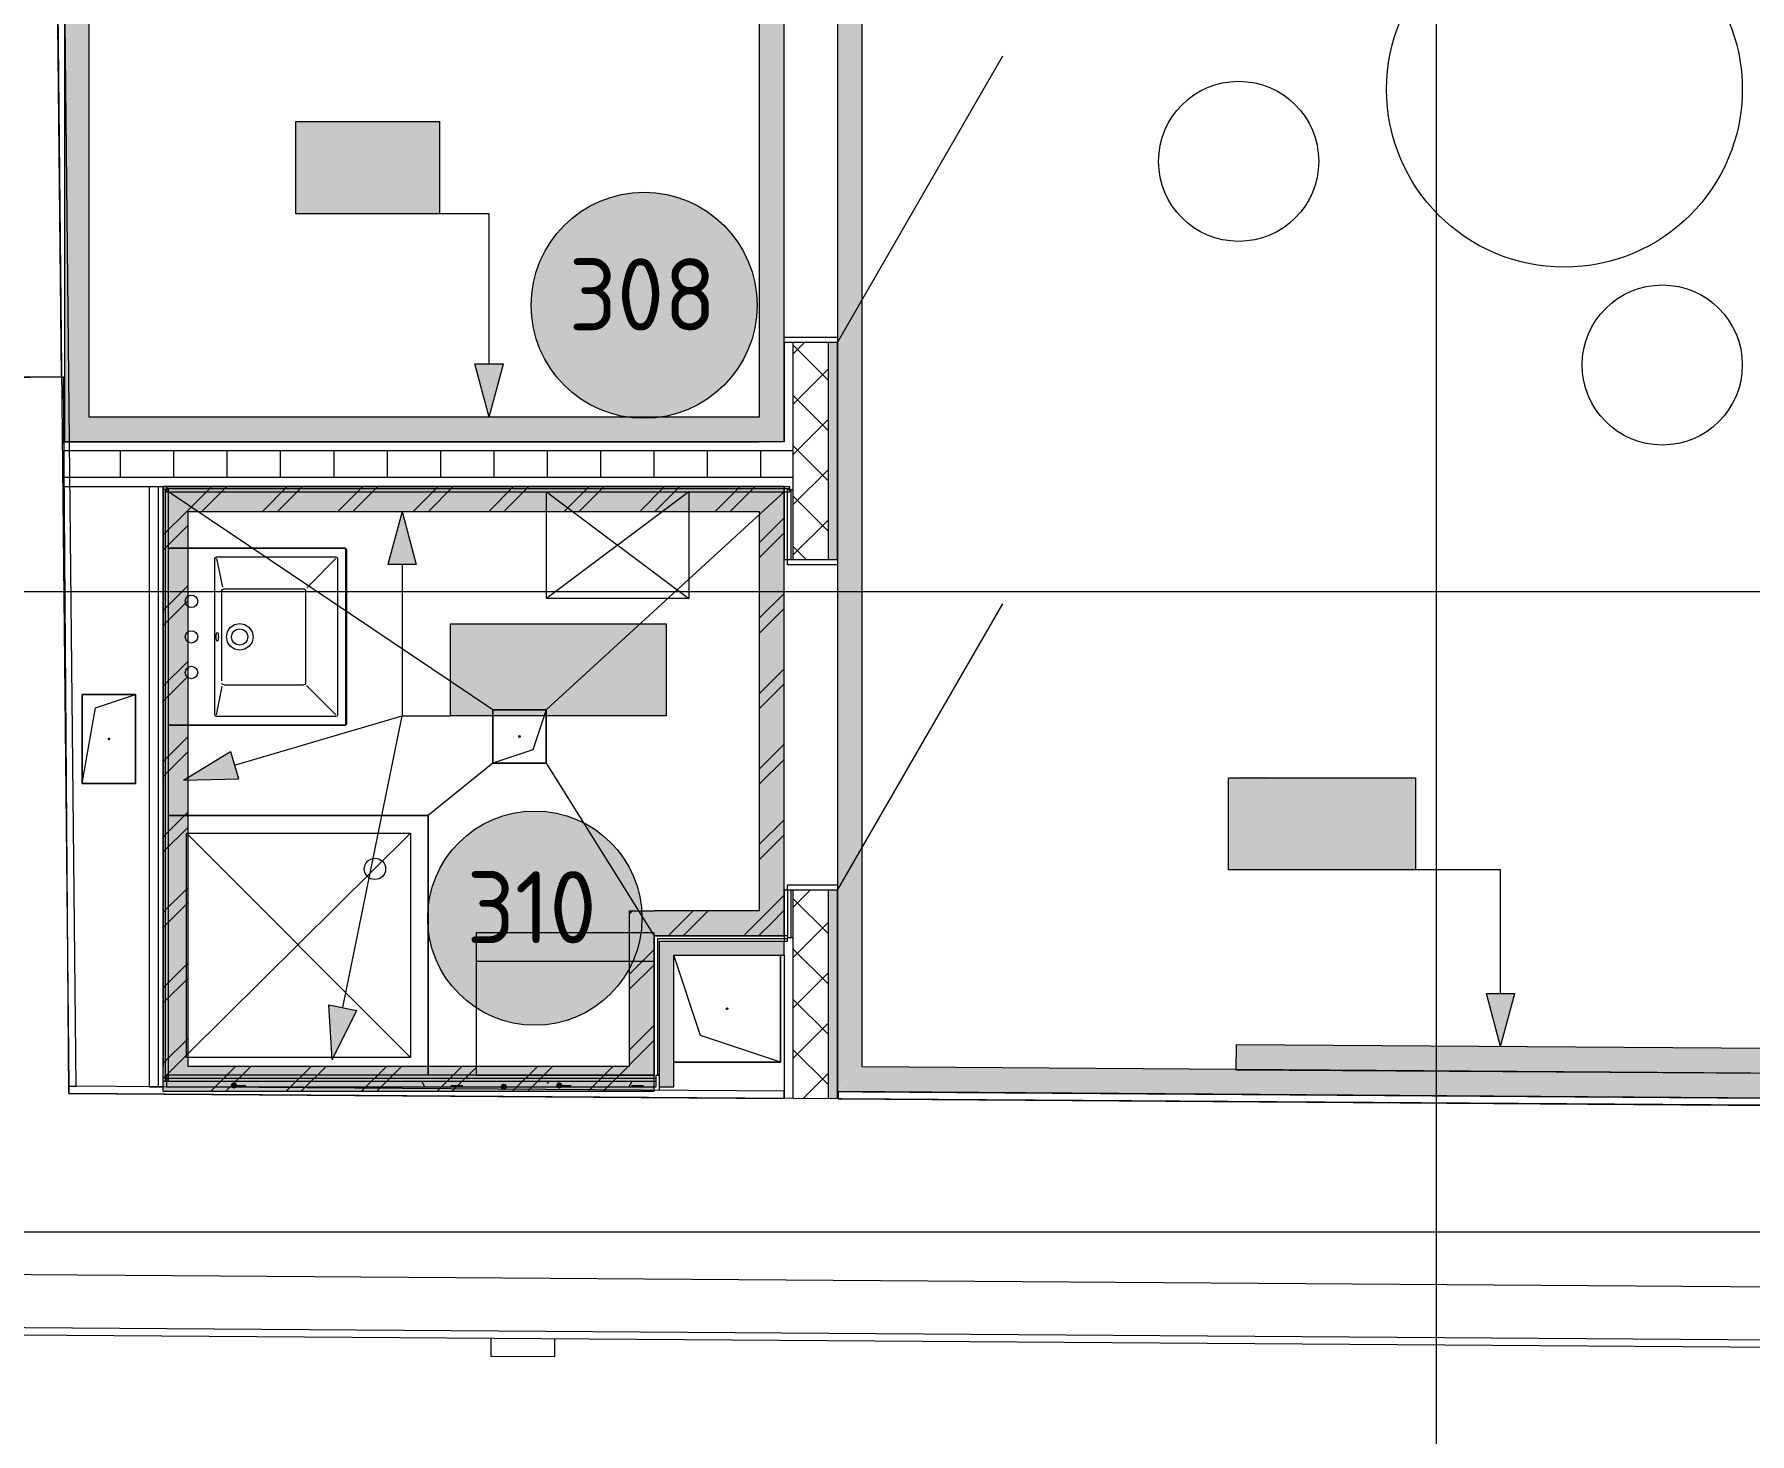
# Model space of a CAD drawing. Header units: millimetres. Extents: x 0 to 1189, y 0 to 841.
# Drawn here: x 722.75 to 770.97, y 282.2 to 321.53 of the extents above; entities that cross this region are included whole.
import ezdxf

# ---------------------------------------------------------------- set-up
doc = ezdxf.new("R2010")
doc.units = ezdxf.units.MM

msp = doc.modelspace()

# ---------------------------------------------------------------- hatches: boundary and pattern name
at = {"true_color": 0x008080}
h = msp.add_hatch(color=136, dxfattribs=at)
h.dxf.hatch_style = 2
h.paths.add_polyline_path([(746.02714, 292.505218), (745.327139, 292.510218), (745.327139, 374.192342), (746.02714, 374.192342)])
at = {"true_color": 0xf1d696}
h = msp.add_hatch(color=41, dxfattribs=at)
h.dxf.hatch_style = 2
h.paths.add_polyline_path([(724.299107, 310.771245), (723.599105, 310.771245), (723.599105, 323.121264), (724.299107, 323.121264)])
h = msp.add_hatch(color=41, dxfattribs=at)
h.dxf.hatch_style = 2
h.paths.add_polyline_path([(743.127135, 323.121264), (743.827136, 323.121264), (743.827136, 310.771245), (743.127135, 310.771245)])
at = {"true_color": 0xffffff}
h = msp.add_hatch(color=7, dxfattribs=at)
h.dxf.hatch_style = 2
h.paths.add_polyline_path([(730.107115, 319.076258), (734.147122, 319.076258), (734.147122, 316.488254), (730.107115, 316.488254)])
at = {"true_color": 0x0077b0}
h = msp.add_hatch(color=144, dxfattribs=at)
h.paths.add_polyline_path([(731.317405, 317.679668), (731.317405, 318.486647), (731.287915, 318.64333), (731.198894, 318.774382), (731.070254, 318.860785), (730.913916, 318.890137), (730.757439, 318.860785), (730.626181, 318.774382), (730.538745, 318.64333), (730.510426, 318.486647), (730.510426, 317.679668), (730.538745, 317.52333), (730.626181, 317.39469), (730.757439, 317.305669), (730.913916, 317.276179), (731.070254, 317.305669), (731.198894, 317.39469), (731.287915, 317.52333)])
h.paths.add_polyline_path([(731.518048, 317.679668), (731.506894, 317.559012), (731.473468, 317.446986), (731.417821, 317.343952), (731.340005, 317.250271), (731.248236, 317.172972), (731.146184, 317.118462), (731.03452, 317.086173), (730.913916, 317.075536), (730.792183, 317.086173), (730.680476, 317.118462), (730.578277, 317.172972), (730.48507, 317.250271), (730.40734, 317.343952), (730.351883, 317.446986), (730.318646, 317.559012), (730.307579, 317.679668), (730.307579, 318.486647), (730.318646, 318.60838), (730.351883, 318.720087), (730.40734, 318.822286), (730.48507, 318.915493), (730.578277, 318.993309), (730.680476, 319.048956), (730.792183, 319.082382), (730.913916, 319.093535), (731.034571, 319.082425), (731.146597, 319.0493), (731.249632, 318.994472), (731.343312, 318.918249), (731.419216, 318.824611), (731.473881, 318.721465), (731.506946, 318.60881), (731.518048, 318.486647)])
h = msp.add_hatch(color=144, dxfattribs=at)
h.dxf.hatch_style = 2
h.paths.add_polyline_path([(733.740525, 318.749026), (733.509015, 318.517515), (733.438459, 318.486647), (733.362322, 318.511934), (733.337035, 318.588071), (733.365147, 318.658626), (733.760369, 319.053848), (733.801159, 319.0832), (733.841949, 319.093535), (733.918085, 319.067973), (733.943372, 318.991561), (733.943372, 317.174204), (733.918085, 317.099445), (733.841949, 317.075536), (733.765812, 317.099445), (733.740525, 317.174204)])
h = msp.add_hatch(color=144, dxfattribs=at)
h.dxf.hatch_style = 2
h.paths.add_polyline_path([(732.830945, 317.577693), (732.023966, 317.577693), (731.94783, 317.603256), (731.922543, 317.679668), (731.94783, 317.755805), (732.023966, 317.781092), (732.830945, 317.781092), (732.907082, 317.755805), (732.932369, 317.679668), (732.907082, 317.603256)])
at = {"true_color": 0xffffff}
h = msp.add_hatch(color=7, dxfattribs=at)
edge = h.paths.add_edge_path()
edge.add_arc((739.89463, 313.91225), 3.176255, 0, 360)
h = msp.add_hatch(color=7)
h.dxf.hatch_style = 2
h.paths.add_polyline_path([(745.077138, 312.871249), (745.327139, 312.871249), (745.327139, 306.771239), (745.077138, 306.771239)])
at = {"true_color": 0x0077b0}
h = msp.add_hatch(color=144, dxfattribs=at)
h.dxf.hatch_style = 2
h.paths.add_polyline_path([(735.537124, 310.771245), (735.137123, 312.264248), (735.937124, 312.264248)])
at = {"true_color": 0xf1d696}
h = msp.add_hatch(color=41, dxfattribs=at)
h.dxf.hatch_style = 2
h.paths.add_polyline_path([(724.299107, 310.771245), (724.299107, 310.071244), (723.599105, 310.071244)])
h = msp.add_hatch(color=41, dxfattribs=at)
h.dxf.hatch_style = 2
h.paths.add_polyline_path([(723.599105, 310.771245), (724.299107, 310.771245), (723.599105, 310.071244)])
h = msp.add_hatch(color=41, dxfattribs=at)
h.dxf.hatch_style = 2
h.paths.add_polyline_path([(743.127135, 310.771245), (743.127135, 310.071244), (724.299107, 310.071244), (724.299107, 310.771245)])
h = msp.add_hatch(color=41, dxfattribs=at)
h.dxf.hatch_style = 2
h.paths.add_polyline_path([(743.127135, 310.071244), (743.127135, 310.771245), (743.827136, 310.071244)])
h = msp.add_hatch(color=41, dxfattribs=at)
h.dxf.hatch_style = 2
h.paths.add_polyline_path([(743.127135, 310.771245), (743.827136, 310.771245), (743.827136, 310.071244)])
at = {"true_color": 0xcccccc}
h = msp.add_hatch(color=254, dxfattribs=at)
h.dxf.hatch_style = 2
h.paths.add_polyline_path([(727.077111, 308.121241), (726.37711, 308.121241), (726.37711, 308.821243)])
h = msp.add_hatch(color=254, dxfattribs=at)
h.dxf.hatch_style = 2
h.paths.add_polyline_path([(727.077111, 308.821243), (727.077111, 308.121241), (726.37711, 308.821243)])
h = msp.add_hatch(color=254, dxfattribs=at)
h.dxf.hatch_style = 2
h.paths.add_polyline_path([(727.077111, 308.121241), (727.077111, 308.821243), (743.129135, 308.821243), (743.129135, 308.121241)])
h = msp.add_hatch(color=254, dxfattribs=at)
h.dxf.hatch_style = 2
h.paths.add_polyline_path([(743.129135, 308.121241), (743.129135, 308.821243), (743.829136, 308.821243)])
h = msp.add_hatch(color=254, dxfattribs=at)
h.dxf.hatch_style = 2
h.paths.add_polyline_path([(743.129135, 308.121241), (743.829136, 308.821243), (743.829136, 308.121241)])
h = msp.add_hatch(color=254, dxfattribs=at)
h.dxf.hatch_style = 2
h.paths.add_polyline_path([(727.077111, 292.520218), (726.37711, 292.520218), (726.37711, 308.121241), (727.077111, 308.121241)])
at = {"true_color": 0x0077b0}
h = msp.add_hatch(color=144, dxfattribs=at)
h.dxf.hatch_style = 2
h.paths.add_polyline_path([(733.08912, 308.121241), (733.489121, 306.628239), (732.689119, 306.628239)])
at = {"true_color": 0xcccccc}
h = msp.add_hatch(color=254, dxfattribs=at)
h.dxf.hatch_style = 2
h.paths.add_polyline_path([(743.129135, 308.121241), (743.829136, 308.121241), (743.829136, 296.892224), (743.129135, 296.892224)])
at = {"true_color": 0xffffff}
h = msp.add_hatch(color=7, dxfattribs=at)
h.dxf.hatch_style = 2
h.paths.add_polyline_path([(734.450122, 304.958237), (740.510131, 304.958237), (740.510131, 302.370233), (734.450122, 302.370233)])
h = msp.add_hatch(color=7, dxfattribs=at)
h.dxf.hatch_style = 2
h.paths.add_polyline_path([(734.450122, 304.958237), (740.510131, 304.958237), (740.510131, 302.370233), (734.450122, 302.370233)])
h = msp.add_hatch(color=7, dxfattribs=at)
h.dxf.hatch_style = 2
h.paths.add_polyline_path([(734.450122, 304.958237), (740.510131, 304.958237), (740.510131, 302.370233), (734.450122, 302.370233)])
at = {"true_color": 0x0077b0}
h = msp.add_hatch(color=144, dxfattribs=at)
h.dxf.hatch_style = 2
h.paths.add_polyline_path([(734.751706, 304.975338), (735.762084, 304.975338), (735.835809, 304.949776), (735.860751, 304.873363), (735.860751, 303.056007), (735.835809, 302.981248), (735.762084, 302.957339), (735.685672, 302.981248), (735.660109, 303.056007), (735.660109, 304.77194), (734.85313, 304.77194), (734.85313, 303.056007), (734.827843, 302.981248), (734.751706, 302.957339), (734.67557, 302.981248), (734.650283, 303.056007), (734.650283, 304.873363), (734.67557, 304.949776)])
h = msp.add_hatch(color=144, dxfattribs=at)
h.dxf.hatch_style = 2
h.paths.add_polyline_path([(734.751706, 304.975338), (735.762084, 304.975338), (735.835809, 304.949776), (735.860751, 304.873363), (735.860751, 303.056007), (735.835809, 302.981248), (735.762084, 302.957339), (735.685672, 302.981248), (735.660109, 303.056007), (735.660109, 304.77194), (734.85313, 304.77194), (734.85313, 303.056007), (734.827843, 302.981248), (734.751706, 302.957339), (734.67557, 302.981248), (734.650283, 303.056007), (734.650283, 304.873363), (734.67557, 304.949776)])
h = msp.add_hatch(color=144, dxfattribs=at)
h.dxf.hatch_style = 2
h.paths.add_polyline_path([(734.751706, 304.975338), (735.762084, 304.975338), (735.835809, 304.949776), (735.860751, 304.873363), (735.860751, 303.056007), (735.835809, 302.981248), (735.762084, 302.957339), (735.685672, 302.981248), (735.660109, 303.056007), (735.660109, 304.77194), (734.85313, 304.77194), (734.85313, 303.056007), (734.827843, 302.981248), (734.751706, 302.957339), (734.67557, 302.981248), (734.650283, 303.056007), (734.650283, 304.873363), (734.67557, 304.949776)])
h = msp.add_hatch(color=144, dxfattribs=at)
h.dxf.hatch_style = 2
h.paths.add_polyline_path([(736.265587, 303.056007), (736.265587, 304.873363), (736.290874, 304.949776), (736.367011, 304.975338), (736.443147, 304.949776), (736.468434, 304.873363), (736.468434, 304.167808), (737.275413, 304.167808), (737.275413, 304.873363), (737.300976, 304.949776), (737.377388, 304.975338), (737.451113, 304.949776), (737.476056, 304.873363), (737.476056, 303.056007), (737.451113, 302.981248), (737.377388, 302.957339), (737.300976, 302.981248), (737.275413, 303.056007), (737.275413, 303.964961), (736.468434, 303.964961), (736.468434, 303.056007), (736.443147, 302.981248), (736.367011, 302.957339), (736.290874, 302.981248)])
h = msp.add_hatch(color=144, dxfattribs=at)
h.dxf.hatch_style = 2
h.paths.add_polyline_path([(736.265587, 303.056007), (736.265587, 304.873363), (736.290874, 304.949776), (736.367011, 304.975338), (736.443147, 304.949776), (736.468434, 304.873363), (736.468434, 304.167808), (737.275413, 304.167808), (737.275413, 304.873363), (737.300976, 304.949776), (737.377388, 304.975338), (737.451113, 304.949776), (737.476056, 304.873363), (737.476056, 303.056007), (737.451113, 302.981248), (737.377388, 302.957339), (737.300976, 302.981248), (737.275413, 303.056007), (737.275413, 303.964961), (736.468434, 303.964961), (736.468434, 303.056007), (736.443147, 302.981248), (736.367011, 302.957339), (736.290874, 302.981248)])
h = msp.add_hatch(color=144, dxfattribs=at)
h.dxf.hatch_style = 2
h.paths.add_polyline_path([(736.265587, 303.056007), (736.265587, 304.873363), (736.290874, 304.949776), (736.367011, 304.975338), (736.443147, 304.949776), (736.468434, 304.873363), (736.468434, 304.167808), (737.275413, 304.167808), (737.275413, 304.873363), (737.300976, 304.949776), (737.377388, 304.975338), (737.451113, 304.949776), (737.476056, 304.873363), (737.476056, 303.056007), (737.451113, 302.981248), (737.377388, 302.957339), (737.300976, 302.981248), (737.275413, 303.056007), (737.275413, 303.964961), (736.468434, 303.964961), (736.468434, 303.056007), (736.443147, 302.981248), (736.367011, 302.957339), (736.290874, 302.981248)])
h = msp.add_hatch(color=144, dxfattribs=at)
h.dxf.hatch_style = 2
h.paths.add_polyline_path([(739.800638, 304.975338), (739.901071, 304.966303), (739.994321, 304.939027), (740.079613, 304.89325), (740.156172, 304.828715), (740.221138, 304.750632), (740.267862, 304.665004), (740.296086, 304.571521), (740.305551, 304.469874), (740.2824, 304.325662), (740.212947, 304.179383), (739.577947, 303.157981), (740.204127, 303.157981), (740.280264, 303.132419), (740.305551, 303.056007), (740.280264, 302.981248), (740.204127, 302.957339), (739.397148, 302.957339), (739.321012, 302.981248), (739.295725, 303.056007), (739.312261, 303.115538), (740.051992, 304.303407), (740.089957, 304.385813), (740.102704, 304.469874), (740.081206, 304.5868), (740.015061, 304.684297), (739.917564, 304.750442), (739.800638, 304.77194), (739.71594, 304.75611), (739.635273, 304.70855), (739.558327, 304.629158), (739.484791, 304.51783), (739.448411, 304.482276), (739.397148, 304.469874), (739.321012, 304.495436), (739.295725, 304.571849), (739.303993, 304.610985), (739.406088, 304.770467), (739.52255, 304.884319), (739.653894, 304.952592)])
h = msp.add_hatch(color=144, dxfattribs=at)
h.dxf.hatch_style = 2
h.paths.add_polyline_path([(739.800638, 304.975338), (739.901071, 304.966303), (739.994321, 304.939027), (740.079613, 304.89325), (740.156172, 304.828715), (740.221138, 304.750632), (740.267862, 304.665004), (740.296086, 304.571521), (740.305551, 304.469874), (740.2824, 304.325662), (740.212947, 304.179383), (739.577947, 303.157981), (740.204127, 303.157981), (740.280264, 303.132419), (740.305551, 303.056007), (740.280264, 302.981248), (740.204127, 302.957339), (739.397148, 302.957339), (739.321012, 302.981248), (739.295725, 303.056007), (739.312261, 303.115538), (740.051992, 304.303407), (740.089957, 304.385813), (740.102704, 304.469874), (740.081206, 304.5868), (740.015061, 304.684297), (739.917564, 304.750442), (739.800638, 304.77194), (739.71594, 304.75611), (739.635273, 304.70855), (739.558327, 304.629158), (739.484791, 304.51783), (739.448411, 304.482276), (739.397148, 304.469874), (739.321012, 304.495436), (739.295725, 304.571849), (739.303993, 304.610985), (739.406088, 304.770467), (739.52255, 304.884319), (739.653894, 304.952592)])
h = msp.add_hatch(color=144, dxfattribs=at)
h.dxf.hatch_style = 2
h.paths.add_polyline_path([(739.800638, 304.975338), (739.901071, 304.966303), (739.994321, 304.939027), (740.079613, 304.89325), (740.156172, 304.828715), (740.221138, 304.750632), (740.267862, 304.665004), (740.296086, 304.571521), (740.305551, 304.469874), (740.2824, 304.325662), (740.212947, 304.179383), (739.577947, 303.157981), (740.204127, 303.157981), (740.280264, 303.132419), (740.305551, 303.056007), (740.280264, 302.981248), (740.204127, 302.957339), (739.397148, 302.957339), (739.321012, 302.981248), (739.295725, 303.056007), (739.312261, 303.115538), (740.051992, 304.303407), (740.089957, 304.385813), (740.102704, 304.469874), (740.081206, 304.5868), (740.015061, 304.684297), (739.917564, 304.750442), (739.800638, 304.77194), (739.71594, 304.75611), (739.635273, 304.70855), (739.558327, 304.629158), (739.484791, 304.51783), (739.448411, 304.482276), (739.397148, 304.469874), (739.321012, 304.495436), (739.295725, 304.571849), (739.303993, 304.610985), (739.406088, 304.770467), (739.52255, 304.884319), (739.653894, 304.952592)])
h = msp.add_hatch(color=144, dxfattribs=at)
h.dxf.hatch_style = 2
h.paths.add_polyline_path([(738.789294, 303.459496), (737.982315, 303.459496), (737.906178, 303.485059), (737.880891, 303.561471), (737.906178, 303.637608), (737.982315, 303.662895), (738.789294, 303.662895), (738.865431, 303.637608), (738.890718, 303.561471), (738.865431, 303.485059)])
h = msp.add_hatch(color=144, dxfattribs=at)
h.dxf.hatch_style = 2
h.paths.add_polyline_path([(738.789294, 303.459496), (737.982315, 303.459496), (737.906178, 303.485059), (737.880891, 303.561471), (737.906178, 303.637608), (737.982315, 303.662895), (738.789294, 303.662895), (738.865431, 303.637608), (738.890718, 303.561471), (738.865431, 303.485059)])
h = msp.add_hatch(color=144, dxfattribs=at)
h.dxf.hatch_style = 2
h.paths.add_polyline_path([(738.789294, 303.459496), (737.982315, 303.459496), (737.906178, 303.485059), (737.880891, 303.561471), (737.906178, 303.637608), (737.982315, 303.662895), (738.789294, 303.662895), (738.865431, 303.637608), (738.890718, 303.561471), (738.865431, 303.485059)])
h = msp.add_hatch(color=144, dxfattribs=at)
h.dxf.hatch_style = 2
h.paths.add_polyline_path([(726.947111, 300.56123), (728.266113, 301.367231), (728.492113, 300.59923)])
at = {"true_color": 0xffffff}
h = msp.add_hatch(color=7, dxfattribs=at)
h.dxf.hatch_style = 2
h.paths.add_polyline_path([(756.326155, 300.63123), (761.578164, 300.63123), (761.578164, 298.043226), (756.326155, 298.043226)])
at = {"true_color": 0x0077b0}
h = msp.add_hatch(color=144, dxfattribs=at)
h.dxf.hatch_style = 2
h.paths.add_polyline_path([(756.728927, 300.446875), (756.728927, 298.730942), (756.70364, 298.656183), (756.627503, 298.632274), (756.551367, 298.656183), (756.52608, 298.730942), (756.52608, 300.548298), (756.551367, 300.624711), (756.627503, 300.650273), (757.434483, 300.650273), (757.510619, 300.624711), (757.535906, 300.548298), (757.510619, 300.472369), (757.434483, 300.446875)])
h = msp.add_hatch(color=144, dxfattribs=at)
h.dxf.hatch_style = 2
h.paths.add_polyline_path([(761.171573, 300.305764), (760.940062, 300.074253), (760.869507, 300.043385), (760.79337, 300.068672), (760.768083, 300.144809), (760.796195, 300.215364), (761.191416, 300.610586), (761.232206, 300.639938), (761.272996, 300.650273), (761.349133, 300.624711), (761.37442, 300.548298), (761.37442, 298.730942), (761.349133, 298.656183), (761.272996, 298.632274), (761.19686, 298.656183), (761.171573, 298.730942)])
h = msp.add_hatch(color=144, dxfattribs=at)
h.paths.add_polyline_path([(757.940081, 299.944718), (757.965368, 300.018443), (758.041505, 300.043385), (758.546418, 300.043385), (758.702756, 300.014033), (758.831396, 299.92763), (758.920417, 299.796579), (758.949907, 299.639896), (758.949907, 299.035764), (758.920417, 298.879081), (758.831396, 298.748029), (758.702756, 298.660593), (758.546418, 298.632274), (758.142928, 298.632274), (758.142928, 298.124054), (758.117641, 298.050535), (758.041505, 298.025386), (757.965368, 298.050535), (757.940081, 298.124054)])
h.paths.add_polyline_path([(758.142928, 299.839987), (758.142928, 298.832917), (758.546418, 298.832917), (758.623588, 298.847524), (758.687529, 298.891897), (758.732177, 298.957629), (758.74706, 299.035764), (758.74706, 299.639896), (758.732522, 299.71803), (758.690285, 299.783763), (758.624966, 299.826758), (758.546418, 299.839987)])
at = {"true_color": 0xffffff}
h = msp.add_hatch(color=7, dxfattribs=at)
edge = h.paths.add_edge_path()
edge.add_arc((736.822126, 296.686724), 3.011755, 0, 360)
at = {"true_color": 0x0077b0}
h = msp.add_hatch(color=144, dxfattribs=at)
h.dxf.hatch_style = 2
h.paths.add_polyline_path([(760.262485, 299.134431), (759.455506, 299.134431), (759.379369, 299.159994), (759.354082, 299.236406), (759.379369, 299.312543), (759.455506, 299.33783), (760.262485, 299.33783), (760.338621, 299.312543), (760.363908, 299.236406), (760.338621, 299.159994)])
h = msp.add_hatch(color=7)
h.dxf.hatch_style = 2
h.paths.add_polyline_path([(745.327139, 291.610216), (745.077138, 291.612216), (745.077138, 297.471225), (745.327139, 297.471225)])
at = {"true_color": 0xcccccc}
h = msp.add_hatch(color=254, dxfattribs=at)
h.dxf.hatch_style = 2
h.paths.add_polyline_path([(739.47713, 296.892224), (740.177131, 296.892224), (740.177131, 296.192223)])
h = msp.add_hatch(color=254, dxfattribs=at)
h.dxf.hatch_style = 2
h.paths.add_polyline_path([(739.47713, 296.192223), (739.47713, 296.892224), (740.177131, 296.192223)])
h = msp.add_hatch(color=254, dxfattribs=at)
h.dxf.hatch_style = 2
h.paths.add_polyline_path([(743.129135, 296.892224), (743.129135, 296.192223), (740.177131, 296.192223), (740.177131, 296.892224)])
h = msp.add_hatch(color=254, dxfattribs=at)
h.dxf.hatch_style = 2
h.paths.add_polyline_path([(743.129135, 296.892224), (743.829136, 296.892224), (743.829136, 296.192223)])
h = msp.add_hatch(color=254, dxfattribs=at)
h.dxf.hatch_style = 2
h.paths.add_polyline_path([(743.129135, 296.192223), (743.129135, 296.892224), (743.829136, 296.192223)])
h = msp.add_hatch(color=254, dxfattribs=at)
h.dxf.hatch_style = 2
h.paths.add_polyline_path([(739.47713, 296.192223), (740.177131, 296.192223), (740.177131, 292.520218), (739.47713, 292.520218)])
h = msp.add_hatch(color=7)
h.dxf.hatch_style = 2
h.paths.add_polyline_path([(743.827136, 296.042223), (743.827136, 295.642222), (740.327131, 295.642222), (740.327131, 296.042223)])
h = msp.add_hatch(color=7)
h.dxf.hatch_style = 2
h.paths.add_polyline_path([(740.727132, 291.942217), (740.327131, 291.942217), (740.327131, 295.642222), (740.727132, 295.642222)])
at = {"true_color": 0x0077b0}
h = msp.add_hatch(color=144, dxfattribs=at)
h.dxf.hatch_style = 2
h.paths.add_polyline_path([(731.127117, 292.711218), (731.032117, 294.25322), (731.816118, 294.09422)])
h = msp.add_hatch(color=144, dxfattribs=at)
h.dxf.hatch_style = 2
h.paths.add_polyline_path([(763.971167, 293.076218), (763.571167, 294.569221), (764.371168, 294.569221)])
at = {"true_color": 0x6a6a6a}
h = msp.add_hatch(color=251, dxfattribs=at)
h.dxf.hatch_style = 2
h.paths.add_polyline_path([(756.531156, 292.426217), (756.535156, 293.126219), (771.535179, 293.025218), (771.531179, 292.325217)])
at = {"true_color": 0xcccccc}
h = msp.add_hatch(color=254, dxfattribs=at)
h.dxf.hatch_style = 2
h.paths.add_polyline_path([(726.37711, 292.520218), (727.077111, 292.520218), (726.37711, 291.820217)])
h = msp.add_hatch(color=254, dxfattribs=at)
h.dxf.hatch_style = 2
h.paths.add_polyline_path([(727.077111, 292.520218), (727.077111, 291.820217), (726.37711, 291.820217)])
h = msp.add_hatch(color=254, dxfattribs=at)
h.dxf.hatch_style = 2
h.paths.add_polyline_path([(739.47713, 292.520218), (739.47713, 291.820217), (727.077111, 291.820217), (727.077111, 292.520218)])
h = msp.add_hatch(color=254, dxfattribs=at)
h.dxf.hatch_style = 2
h.paths.add_polyline_path([(739.47713, 292.520218), (740.177131, 292.520218), (740.177131, 291.820217)])
h = msp.add_hatch(color=254, dxfattribs=at)
h.dxf.hatch_style = 2
h.paths.add_polyline_path([(739.47713, 291.820217), (739.47713, 292.520218), (740.177131, 291.820217)])
at = {"true_color": 0x008080}
h = msp.add_hatch(color=136, dxfattribs=at)
h.dxf.hatch_style = 2
h.paths.add_polyline_path([(745.327139, 291.815217), (745.327139, 292.510218), (746.02714, 292.505218)])
h = msp.add_hatch(color=136, dxfattribs=at)
h.dxf.hatch_style = 2
h.paths.add_polyline_path([(746.02714, 292.505218), (746.02714, 291.805217), (745.327139, 291.810217)])
at = {"true_color": 0xf1d696}
h = msp.add_hatch(color=41, dxfattribs=at)
h.dxf.hatch_style = 2
h.paths.add_polyline_path([(790.717208, 292.189217), (790.722208, 291.489216), (746.02714, 291.805217), (746.02714, 292.505218)])
h = msp.add_hatch(color=7)
h.dxf.hatch_style = 2
h.paths.add_polyline_path([(728.365113, 292.075217), (728.30155, 292.048779), (728.275113, 291.985217), (728.30155, 291.921654), (728.365113, 291.895217), (728.428675, 291.921654), (728.455113, 291.985217), (728.428675, 292.048779)])
h = msp.add_hatch(color=7)
h.dxf.hatch_style = 2
h.paths.add_polyline_path([(736.025009, 291.898294), (736.03827, 291.965846), (736.000047, 292.023101), (735.932495, 292.036362), (735.87524, 291.99814), (735.857979, 291.924588), (735.896201, 291.867332), (735.963753, 291.854071)])
h = msp.add_hatch(color=7)
h.dxf.hatch_style = 2
h.paths.add_polyline_path([(737.509127, 292.075217), (737.445564, 292.048779), (737.419127, 291.985217), (737.445564, 291.921654), (737.509127, 291.895217), (737.572689, 291.921654), (737.599127, 291.985217), (737.572689, 292.048779)])

# ---------------------------------------------------------------- linework, layer by layer
at = {"color": 7, "lineweight": 0}
for points in [[(762.173164, 251.095154), (762.173164, 714.821863)], [(722.859104, 376.279346), (723.727106, 291.961217)], [(723.927106, 291.963217), (723.059105, 376.281346)], [(723.519105, 311.903247), (722.848104, 376.079345)], [(745.327139, 374.192342), (745.327139, 291.810217)], [(746.02714, 292.505218), (746.02714, 374.192342)], [(743.827136, 310.071244), (743.827136, 323.821265)], [(723.599105, 323.121264), (723.599105, 310.071244)], [(724.299107, 310.771245), (724.299107, 323.121264)], [(743.127135, 323.121264), (743.127135, 310.771245)], [(745.327139, 312.871249), (749.977146, 320.925261)], [(736.718126, 313.91225), (736.734524, 314.236969), (736.782653, 314.55231), (736.860917, 314.856676), (736.96772, 315.148471), (737.101464, 315.426098), (737.260552, 315.68796), (737.443389, 315.932461), (737.648377, 316.158004), (737.87392, 316.362992), (738.118421, 316.545829), (738.380283, 316.704917), (738.65791, 316.838661), (738.949705, 316.945463), (739.254071, 317.023728), (739.569412, 317.071857), (739.89413, 317.088255), (740.219025, 317.071857), (740.53452, 317.023728), (740.83902, 316.945463), (741.130929, 316.838661), (741.408653, 316.704917), (741.670596, 316.545829), (741.915163, 316.362992), (742.140759, 316.158004), (742.345788, 315.932461), (742.528656, 315.68796), (742.687767, 315.426098), (742.821525, 315.148471), (742.928337, 314.856676), (743.006606, 314.55231), (743.054737, 314.236969), (743.071135, 313.91225)], [(743.071135, 313.91225), (743.054737, 313.587532), (743.006606, 313.272191), (742.928337, 312.967825), (742.821525, 312.67603), (742.687767, 312.398403), (742.528656, 312.136541), (742.345788, 311.89204), (742.140759, 311.666497), (741.915163, 311.461509), (741.670596, 311.278672), (741.408653, 311.119583), (741.130929, 310.98584), (740.83902, 310.879037), (740.53452, 310.800773), (740.219025, 310.752643), (739.89413, 310.736245), (739.569412, 310.752643), (739.254071, 310.800773), (738.949705, 310.879037), (738.65791, 310.98584), (738.380283, 311.119583), (738.118421, 311.278672), (737.87392, 311.461509), (737.648377, 311.666497), (737.443389, 311.89204), (737.260552, 312.136541), (737.101464, 312.398403), (736.96772, 312.67603), (736.860917, 312.967825), (736.782653, 313.272191), (736.734524, 313.587532), (736.718126, 313.91225)], [(743.827136, 312.871249), (743.827136, 313.021249)], [(743.827136, 313.021249), (745.327139, 313.021249)], [(743.827136, 312.871249), (743.827136, 310.071244)], [(745.327139, 312.871249), (743.827136, 312.871249)], [(744.077137, 312.871249), (744.077137, 306.771239)], [(745.077138, 306.771239), (745.077138, 312.871249)], [(745.327139, 306.771239), (745.327139, 312.871249)], [(723.517105, 312.354248), (723.517105, 312.058247)], [(712.042088, 311.904247), (723.573105, 311.904247)], [(719.119099, 311.857247), (723.519105, 311.903247)], [(723.726106, 291.761216), (723.573105, 311.904247)], [(743.127135, 310.771245), (724.299107, 310.771245)], [(743.827136, 310.071244), (723.587105, 310.071244)], [(723.587105, 310.071244), (723.587105, 308.821243)], [(723.599105, 310.071244), (724.299107, 310.071244)], [(724.299107, 310.071244), (743.127135, 310.071244)], [(743.827136, 310.071244), (743.127135, 310.071244)], [(744.077137, 309.821244), (723.587105, 309.821244)], [(725.177108, 309.071243), (725.177108, 309.816244)], [(726.67711, 309.071243), (726.67711, 309.816244)], [(728.177112, 309.071243), (728.177112, 309.817244)], [(729.677115, 309.071243), (729.677115, 309.817244)], [(731.177117, 309.071243), (731.177117, 309.818244)], [(732.677119, 309.071243), (732.677119, 309.818244)], [(734.177122, 309.071243), (734.177122, 309.818244)], [(735.677124, 309.071243), (735.677124, 309.819244)], [(737.177126, 309.071243), (737.177126, 309.819244)], [(738.677129, 309.071243), (738.677129, 309.820244)], [(740.177131, 309.071243), (740.177131, 309.820244)], [(741.677133, 309.071243), (741.677133, 309.821244)], [(743.177135, 309.071243), (743.177135, 309.821244)], [(744.077137, 309.071243), (723.587105, 309.071243)], [(723.587105, 308.821243), (743.987137, 308.821243)], [(725.977109, 308.821243), (725.977109, 291.945217)], [(726.24711, 291.945217), (726.24711, 308.821243)], [(726.37711, 291.945217), (726.37711, 308.821243)], [(726.37711, 308.821243), (726.37711, 308.121241)], [(743.129135, 308.821243), (726.37711, 308.821243)], [(726.52711, 308.731242), (726.37711, 308.731242)], [(726.43711, 292.107217), (726.43711, 308.731242)], [(726.46711, 308.821243), (726.46711, 308.671242)], [(726.46711, 308.761242), (743.987137, 308.761242)], [(726.46711, 308.671242), (743.987137, 308.671242)], [(726.52711, 292.107217), (726.52711, 308.731242)], [(735.645124, 302.543233), (726.52711, 308.671242)], [(727.077111, 308.157241), (727.742112, 308.821243)], [(727.466111, 308.121241), (728.166112, 308.821243)], [(729.163114, 308.121241), (729.863115, 308.821243)], [(729.587115, 308.121241), (730.287116, 308.821243)], [(731.285117, 308.121241), (731.985118, 308.821243)], [(731.709118, 308.121241), (732.409119, 308.821243)], [(733.40612, 308.121241), (734.106122, 308.821243)], [(733.830121, 308.121241), (734.530122, 308.821243)], [(735.527124, 308.121241), (736.227125, 308.821243)], [(735.951124, 308.121241), (736.651125, 308.821243)], [(737.145126, 302.543233), (743.827136, 308.671242)], [(737.649127, 308.121241), (738.349128, 308.821243)], [(738.073128, 308.121241), (738.773129, 308.821243)], [(739.77013, 308.121241), (740.470131, 308.821243)], [(740.194131, 308.121241), (740.894132, 308.821243)], [(741.891133, 308.121241), (742.591135, 308.821243)], [(742.315134, 308.121241), (743.015135, 308.821243)], [(743.829136, 308.821243), (743.129135, 308.821243)], [(743.827136, 308.821243), (743.827136, 306.771239)], [(743.829136, 296.892224), (743.829136, 308.821243)], [(743.927137, 306.771239), (743.927137, 308.731242)], [(743.927137, 308.731242), (744.077137, 308.731242)], [(743.987137, 308.671242), (743.987137, 308.821243)], [(744.017137, 308.731242), (744.017137, 306.771239)], [(727.042111, 308.121241), (727.060111, 308.139241)], [(727.060111, 308.139241), (727.077111, 308.157241)], [(726.37711, 307.45724), (727.042111, 308.121241)], [(726.37711, 308.121241), (726.37711, 292.520218)], [(726.37711, 307.03224), (727.077111, 307.732241)], [(727.077111, 308.121241), (743.129135, 308.121241)], [(727.077111, 292.520218), (727.077111, 308.121241)], [(743.129135, 308.121241), (743.129135, 296.892224)], [(743.129135, 307.23724), (743.829136, 307.937241)], [(743.129135, 306.813239), (743.829136, 307.513241)], [(726.52711, 307.04224), (726.541985, 307.07774), (726.57711, 307.09224)], [(731.477118, 307.07224), (726.52711, 307.07224)], [(726.57711, 307.09224), (731.477118, 307.09224)], [(727.827112, 306.792239), (727.841987, 306.827739), (727.877112, 306.842239)], [(727.827112, 302.402233), (727.827112, 306.792239)], [(727.877112, 306.842239), (731.227117, 306.842239)], [(727.877112, 306.792239), (728.038112, 305.992238)], [(731.227117, 306.792239), (730.409116, 305.973238)], [(731.227117, 306.842239), (731.262617, 306.827739), (731.277117, 306.792239)], [(731.277117, 306.792239), (731.277117, 302.402233)], [(731.477118, 307.09224), (731.512618, 307.07774), (731.527118, 307.04224)], [(731.477118, 307.07224), (731.498493, 307.063615), (731.507118, 307.04224)], [(731.507118, 302.152232), (731.507118, 307.04224)], [(731.527118, 307.04224), (731.527118, 302.152232)], [(743.827136, 306.771239), (745.327139, 306.771239)], [(743.927137, 306.621239), (743.927137, 306.771239)], [(745.327139, 306.621239), (743.927137, 306.621239)], [(198.085303, 305.871238), (810.158238, 305.871238)], [(726.37711, 305.335237), (727.077111, 306.035238)], [(727.171111, 305.417237), (727.102845, 305.43094), (727.047236, 305.468362), (727.009814, 305.523972), (726.996111, 305.592238), (727.009814, 305.660503), (727.047236, 305.716113), (727.102845, 305.753535), (727.171111, 305.767238)], [(727.171111, 305.767238), (727.238955, 305.753535), (727.294611, 305.716113), (727.332267, 305.660503), (727.346111, 305.592238), (727.332267, 305.523972), (727.294611, 305.468362), (727.238955, 305.43094), (727.171111, 305.417237)], [(728.028112, 305.892238), (728.042612, 305.927738), (728.078112, 305.942238)], [(728.028112, 305.857238), (728.028112, 305.892238)], [(728.028112, 303.356234), (728.028112, 305.857238)], [(728.078112, 305.942238), (730.327116, 305.942238)], [(730.327116, 305.942238), (730.362616, 305.927738), (730.377116, 305.892238)], [(730.377116, 305.892238), (730.377116, 303.292234)], [(743.129135, 305.116237), (743.829136, 305.816238)], [(726.37711, 304.911237), (727.077111, 305.611238)], [(743.129135, 304.692236), (743.829136, 305.392237)], [(745.327139, 297.471225), (749.977146, 305.525237)], [(727.171111, 304.417236), (727.102845, 304.430939), (727.047236, 304.468361), (727.009814, 304.52397), (726.996111, 304.592236), (727.009814, 304.660502), (727.047236, 304.716111), (727.102845, 304.753533), (727.171111, 304.767236)], [(727.171111, 304.767236), (727.238955, 304.753533), (727.294611, 304.716111), (727.332267, 304.660502), (727.346111, 304.592236), (727.332267, 304.52397), (727.294611, 304.468361), (727.238955, 304.430939), (727.171111, 304.417236)], [(728.527113, 304.217235), (728.381191, 304.24672), (728.261988, 304.327111), (728.181597, 304.446314), (728.152112, 304.592236), (728.181597, 304.738158), (728.261988, 304.857361), (728.381191, 304.937752), (728.527113, 304.967237)], [(728.527113, 304.362236), (728.437597, 304.380314), (728.364488, 304.429611), (728.315191, 304.50272), (728.297113, 304.592236), (728.315191, 304.681752), (728.364488, 304.754861), (728.437597, 304.804158), (728.527113, 304.822236)], [(728.527113, 304.967237), (728.673035, 304.937752), (728.792238, 304.857361), (728.872629, 304.738158), (728.902114, 304.592236), (728.872629, 304.446314), (728.792238, 304.327111), (728.673035, 304.24672), (728.527113, 304.217235)], [(728.527113, 304.822236), (728.616629, 304.804158), (728.689738, 304.754861), (728.739035, 304.681752), (728.757113, 304.592236), (728.739035, 304.50272), (728.689738, 304.429611), (728.616629, 304.380314), (728.527113, 304.362236)], [(727.89608, 304.470259), (727.884065, 304.480087), (727.874205, 304.506884), (727.867533, 304.546619), (727.86508, 304.595259), (727.867533, 304.6439), (727.874205, 304.683635), (727.884065, 304.710432), (727.89608, 304.72026)], [(727.89608, 304.72026), (727.908096, 304.710432), (727.917955, 304.683635), (727.924627, 304.6439), (727.92708, 304.595259), (727.924627, 304.546619), (727.917955, 304.506884), (727.908096, 304.480087), (727.89608, 304.470259)], [(726.37711, 303.214234), (727.077111, 303.914235)], [(726.37711, 302.790233), (727.077111, 303.490234)], [(727.171111, 303.417234), (727.102845, 303.430937), (727.047236, 303.468359), (727.009814, 303.523969), (726.996111, 303.592235), (727.009814, 303.6605), (727.047236, 303.71611), (727.102845, 303.753532), (727.171111, 303.767235)], [(727.171111, 303.767235), (727.238955, 303.753532), (727.294611, 303.71611), (727.332267, 303.6605), (727.346111, 303.592235), (727.332267, 303.523969), (727.294611, 303.468359), (727.238955, 303.430937), (727.171111, 303.417234)], [(743.129135, 302.995234), (743.829136, 303.695235)], [(724.094106, 300.47023), (724.094106, 302.970234)], [(724.094106, 302.970234), (725.594109, 302.970234)], [(725.594109, 302.970234), (724.094106, 302.970234)], [(724.094106, 302.970234), (724.094106, 300.47023)], [(724.469107, 302.595233), (725.594109, 302.970234)], [(725.594109, 302.970234), (725.594109, 300.47023)], [(725.594109, 300.47023), (725.594109, 302.970234)], [(727.877112, 302.402233), (728.032112, 303.199234)], [(728.078112, 303.242234), (728.042612, 303.256734), (728.028112, 303.292234)], [(728.078112, 303.242234), (730.327116, 303.242234)], [(730.377116, 303.292234), (730.362616, 303.256734), (730.327116, 303.242234)], [(731.227117, 302.402233), (730.404116, 303.225234)], [(743.129135, 302.571233), (743.829136, 303.271234)], [(724.094106, 300.47023), (724.469107, 302.595233)], [(727.877112, 302.352233), (727.841987, 302.367108), (727.827112, 302.402233)], [(731.227117, 302.352233), (727.877112, 302.352233)], [(731.277117, 302.402233), (731.262617, 302.367108), (731.227117, 302.352233)], [(735.645124, 301.043231), (735.645124, 302.543233)], [(735.645124, 302.543233), (737.145126, 302.543233)], [(737.145126, 302.543233), (735.645124, 302.543233)], [(735.645124, 302.543233), (735.645124, 301.043231)], [(737.145126, 302.543233), (736.770126, 301.418231)], [(737.145126, 302.543233), (737.145126, 301.043231)], [(737.145126, 301.043231), (737.145126, 302.543233)], [(726.57711, 302.102232), (726.541985, 302.117107), (726.52711, 302.152232)], [(726.52711, 302.122232), (731.477118, 302.122232)], [(731.477118, 302.102232), (726.57711, 302.102232)], [(731.507118, 302.152232), (731.498493, 302.131232), (731.477118, 302.122232)], [(731.527118, 302.152232), (731.512618, 302.117107), (731.477118, 302.102232)], [(724.819107, 301.720232), (724.844107, 301.745232), (724.869107, 301.720232)], [(724.869107, 301.720232), (724.844107, 301.695232), (724.819107, 301.720232)], [(724.820107, 301.726232), (724.844107, 301.745232), (724.857107, 301.742232)], [(724.844107, 301.695232), (724.820107, 301.713232)], [(724.869107, 301.720232), (724.857107, 301.698232)], [(726.37711, 301.093231), (727.077111, 301.793232)], [(736.770126, 301.418231), (735.645124, 301.043231)], [(736.370125, 301.793232), (736.395125, 301.818232), (736.420125, 301.793232)], [(736.370125, 301.793232), (736.382125, 301.814232)], [(736.420125, 301.793232), (736.395125, 301.768232), (736.370125, 301.793232)], [(736.419125, 301.786232), (736.395125, 301.768232), (736.382125, 301.771232)], [(736.395125, 301.818232), (736.419125, 301.799232)], [(743.129135, 300.87423), (743.829136, 301.574231)], [(726.37711, 300.66823), (727.077111, 301.368231)], [(735.645124, 301.043231), (733.827121, 299.572228)], [(737.145126, 301.043231), (735.645124, 301.043231)], [(735.645124, 301.043231), (737.145126, 301.043231)], [(737.145126, 301.043231), (740.177131, 296.192223)], [(743.129135, 300.44923), (743.829136, 301.149231)], [(725.594109, 300.47023), (724.094106, 300.47023)], [(724.094106, 300.47023), (725.594109, 300.47023)], [(726.37711, 298.971227), (727.077111, 299.671229)], [(733.827121, 299.572228), (726.52711, 299.572228)], [(726.52711, 299.572228), (733.827121, 299.572228)], [(733.810121, 296.686224), (733.825677, 296.994269), (733.871334, 297.293397), (733.945576, 297.582094), (734.046887, 297.858851), (734.173751, 298.122154), (734.324651, 298.370492), (734.498072, 298.602354), (734.692497, 298.816227), (734.906411, 299.010601), (735.138297, 299.183962), (735.386639, 299.3348), (735.649921, 299.461603), (735.926627, 299.562859), (736.21524, 299.637057), (736.514245, 299.682684), (736.822126, 299.698229), (737.130006, 299.682684), (737.429011, 299.637057), (737.717625, 299.562859), (737.994331, 299.461603), (738.257613, 299.3348), (738.505954, 299.183962), (738.73784, 299.010601), (738.951754, 298.816227), (739.146179, 298.602354), (739.3196, 298.370492), (739.470501, 298.122154), (739.597364, 297.858851), (739.698675, 297.582094), (739.772917, 297.293397), (739.818574, 296.994269), (739.83413, 296.686224)], [(733.827121, 292.272217), (733.827121, 299.572228)], [(733.827121, 299.572228), (733.827121, 292.272217)], [(743.129135, 298.752227), (743.829136, 299.452228)], [(726.37711, 298.547227), (727.077111, 299.247228)], [(727.027111, 299.072228), (733.32712, 299.072228)], [(727.027111, 292.772218), (727.027111, 299.072228)], [(733.32712, 299.072228), (733.32712, 292.772218)], [(743.129135, 298.328226), (743.829136, 299.028228)], [(726.37711, 296.850224), (727.077111, 297.550225)], [(743.927137, 297.471225), (743.927137, 297.621225)], [(743.927137, 297.621225), (745.327139, 297.621225)], [(726.37711, 296.426224), (727.077111, 297.126225)], [(743.390136, 296.892224), (743.829136, 297.331225)], [(743.827136, 297.471225), (743.827136, 296.042223)], [(745.327139, 297.471225), (743.827136, 297.471225)], [(743.927137, 297.471225), (743.927137, 296.132223)], [(744.017137, 297.471225), (744.017137, 296.132223)], [(744.077137, 297.471225), (744.077137, 291.619216)], [(745.077138, 291.612216), (745.077138, 297.471225)], [(745.327139, 291.610216), (745.327139, 297.471225)], [(739.83413, 296.686224), (739.818574, 296.378355), (739.772917, 296.079381), (739.698675, 295.790817), (739.597364, 295.514175), (739.470501, 295.250969), (739.3196, 295.002712), (739.146179, 294.770916), (738.951754, 294.557096), (738.73784, 294.362764), (738.505954, 294.189433), (738.257613, 294.038617), (737.994331, 293.911829), (737.717625, 293.810582), (737.429011, 293.736389), (737.130006, 293.690764), (736.822126, 293.675219), (736.514245, 293.690764), (736.21524, 293.736389), (735.926627, 293.810582), (735.649921, 293.911829), (735.386639, 294.038617), (735.138297, 294.189433), (734.906411, 294.362764), (734.692497, 294.557096), (734.498072, 294.770916), (734.324651, 295.002712), (734.173751, 295.250969), (734.046887, 295.514175), (733.945576, 295.790817), (733.871334, 296.079381), (733.825677, 296.378355), (733.810121, 296.686224)], [(739.47713, 296.892224), (740.177131, 296.892224)], [(739.47713, 296.892224), (739.47713, 292.520218)], [(739.47713, 296.798224), (739.52413, 296.845224)], [(739.52413, 296.845224), (739.57113, 296.892224)], [(743.129135, 296.892224), (740.177131, 296.892224)], [(740.569131, 296.192223), (741.269132, 296.892224)], [(740.993132, 296.192223), (741.693133, 296.892224)], [(742.690135, 296.192223), (743.129135, 296.631224)], [(743.129135, 296.631224), (743.259136, 296.761224)], [(743.259136, 296.761224), (743.390136, 296.892224)], [(743.471136, 296.549224), (743.814136, 296.892224)], [(743.829136, 296.192223), (743.829136, 296.892224)], [(743.927137, 296.192223), (740.177131, 296.192223)], [(740.177131, 296.192223), (740.177131, 292.272217)], [(740.177131, 292.520218), (740.177131, 296.192223)], [(740.177131, 296.192223), (743.829136, 296.192223)], [(743.927137, 296.102223), (740.267131, 296.102223)], [(740.267131, 296.102223), (740.267131, 292.272217)], [(743.114135, 296.192223), (743.129135, 296.207223)], [(743.129135, 296.207223), (743.471136, 296.549224)], [(744.077137, 296.132223), (743.927137, 296.132223)], [(743.927137, 296.042223), (743.927137, 296.132223)], [(739.47713, 295.101222), (740.177131, 295.801223)], [(740.327131, 296.042223), (743.927137, 296.042223)], [(740.327131, 291.942217), (740.327131, 296.042223)], [(740.727132, 295.642222), (743.827136, 295.642222)], [(740.727132, 291.942217), (740.727132, 295.642222)], [(741.477133, 293.392219), (740.727132, 295.642222)], [(743.727136, 295.642222), (743.727136, 292.642218)], [(743.727136, 292.642218), (743.727136, 295.642222)], [(743.827136, 295.642222), (743.827136, 296.042223)], [(743.827136, 295.642222), (743.827136, 291.620216)], [(726.37711, 294.729221), (727.077111, 295.429222)], [(739.47713, 294.677221), (740.177131, 295.377222)], [(726.37711, 294.30422), (727.077111, 295.004221)], [(742.227134, 294.11722), (742.202134, 294.14222), (742.227134, 294.16722)], [(742.221134, 294.11822), (742.202134, 294.14222), (742.206134, 294.15522)], [(742.227134, 294.16722), (742.252134, 294.14222), (742.227134, 294.11722)], [(742.227134, 294.16722), (742.249134, 294.15522)], [(739.47713, 292.979218), (740.177131, 293.679219)], [(742.252134, 294.14222), (742.234134, 294.11822)], [(726.37711, 292.607218), (727.077111, 293.307219)], [(739.47713, 292.555218), (740.177131, 293.255219)], [(743.727136, 292.642218), (741.477133, 293.392219)], [(726.71411, 292.520218), (727.077111, 292.883218)], [(733.32712, 292.772218), (727.027111, 292.772218)], [(756.535156, 293.126219), (756.531156, 292.426217)], [(771.535179, 293.025218), (756.535156, 293.126219)], [(726.37711, 292.183217), (726.71411, 292.520218)], [(726.37711, 291.820217), (726.37711, 292.520218)], [(740.177131, 292.272217), (726.46711, 292.272217)], [(726.46711, 292.272217), (726.46711, 291.942217)], [(739.47713, 292.520218), (727.077111, 292.520218)], [(727.711112, 291.820217), (728.411113, 292.520218)], [(728.136112, 291.820217), (728.836113, 292.520218)], [(729.833115, 291.820217), (730.533116, 292.520218)], [(730.257116, 291.820217), (730.957117, 292.520218)], [(731.954118, 291.820217), (732.654119, 292.520218)], [(732.378119, 291.820217), (733.07812, 292.520218)], [(734.075122, 291.820217), (734.775123, 292.520218)], [(734.500122, 291.820217), (735.200123, 292.520218)], [(736.197125, 291.820217), (736.897126, 292.520218)], [(736.621125, 291.820217), (737.321126, 292.520218)], [(738.318128, 291.820217), (739.018129, 292.520218)], [(738.742129, 291.820217), (739.44213, 292.520218)], [(740.177131, 291.820217), (740.177131, 292.520218)], [(740.237131, 291.942217), (740.237131, 292.272217)], [(740.237131, 292.272217), (740.327131, 292.272217)], [(743.727136, 292.642218), (740.727132, 292.642218)], [(740.727132, 292.642218), (743.727136, 292.642218)], [(790.717208, 292.189217), (746.02714, 292.505218)], [(756.531156, 292.426217), (771.531179, 292.325217)], [(723.727106, 291.961217), (723.726106, 291.761216)], [(723.726106, 291.761216), (743.827136, 291.620216)], [(791.621209, 291.286216), (723.726106, 291.761216)], [(723.727106, 291.961217), (723.927106, 291.963217)], [(743.829136, 291.820217), (723.727106, 291.961217)], [(725.977109, 291.945217), (726.37711, 291.945217)], [(726.37711, 292.107217), (726.52711, 292.107217)], [(726.37711, 291.820217), (740.177131, 291.820217)], [(740.237131, 292.182217), (726.46711, 292.182217)], [(740.237131, 292.092217), (726.46711, 292.092217)], [(726.46711, 291.942217), (740.237131, 291.942217)], [(728.365113, 291.985217), (728.701113, 291.985217)], [(733.729121, 291.942217), (733.642121, 292.092217)], [(734.461122, 291.985217), (734.797123, 291.985217)], [(737.206126, 292.092217), (737.170126, 292.030217)], [(737.509127, 291.985217), (737.845127, 291.985217)], [(739.55313, 292.092217), (739.46613, 291.942217)], [(739.54113, 291.985217), (739.87713, 291.985217)], [(740.327131, 291.942217), (740.727132, 291.942217)], [(740.327131, 291.845217), (740.327131, 291.942217)], [(743.827136, 291.620216), (743.829136, 291.820217)], [(745.327139, 291.810217), (746.02714, 291.805217)], [(745.349139, 291.810217), (745.348139, 291.610216)], [(791.422209, 291.484216), (745.349139, 291.810217)], [(746.02714, 291.805217), (791.422209, 291.484216)], [(745.348139, 291.610216), (791.421209, 291.284216)], [(198.085303, 287.87121), (810.158238, 287.87121)], [(718.664098, 286.696209), (791.659209, 286.185208)], [(716.976095, 285.008206), (798.47322, 284.438205)], [(798.27122, 284.639206), (717.175096, 285.207206)], [(735.589124, 284.878206), (735.585124, 284.378205)], [(737.385127, 284.365205), (737.389127, 284.865206)], [(735.585124, 284.378205), (737.385127, 284.365205)]]:
    msp.add_lwpolyline(points, dxfattribs=at)
at = {"color": 144, "lineweight": 0, "true_color": 0x0077b0}
for points in [[(730.107115, 319.076258), (734.147122, 319.076258)], [(730.107115, 316.488254), (730.107115, 319.076258)], [(734.147122, 319.076258), (734.147122, 316.488254)], [(734.147122, 316.488254), (730.107115, 316.488254)], [(735.537124, 316.488254), (734.147122, 316.488254)], [(735.537124, 312.264248), (735.537124, 316.488254)], [(735.137123, 312.264248), (735.937124, 312.264248)], [(735.537124, 310.771245), (735.137123, 312.264248)], [(735.537124, 310.771245), (735.937124, 312.264248)], [(733.08912, 308.121241), (732.689119, 306.628239)], [(733.08912, 308.121241), (733.489121, 306.628239)], [(733.489121, 306.628239), (732.689119, 306.628239)], [(733.08912, 306.628239), (733.08912, 302.370233)], [(734.450122, 304.958237), (740.510131, 304.958237)], [(734.450122, 302.370233), (734.450122, 304.958237)], [(734.450122, 304.958237), (740.510131, 304.958237)], [(734.450122, 302.370233), (734.450122, 304.958237)], [(734.450122, 304.958237), (740.510131, 304.958237)], [(734.450122, 302.370233), (734.450122, 304.958237)], [(740.510131, 304.958237), (740.510131, 302.370233)], [(740.510131, 304.958237), (740.510131, 302.370233)], [(740.510131, 304.958237), (740.510131, 302.370233)], [(728.379113, 300.983231), (733.08912, 302.370233)], [(731.424117, 294.17322), (733.08912, 302.370233)], [(733.08912, 302.370233), (734.450122, 302.370233)], [(733.08912, 302.370233), (734.450122, 302.370233)], [(733.08912, 302.370233), (734.450122, 302.370233)], [(740.510131, 302.370233), (734.450122, 302.370233)], [(740.510131, 302.370233), (734.450122, 302.370233)], [(740.510131, 302.370233), (734.450122, 302.370233)], [(726.947111, 300.56123), (728.266113, 301.367231)], [(728.266113, 301.367231), (728.492113, 300.59923)], [(726.947111, 300.56123), (728.492113, 300.59923)], [(756.326155, 300.63123), (761.578164, 300.63123)], [(756.326155, 298.043226), (756.326155, 300.63123)], [(761.578164, 300.63123), (761.578164, 298.043226)], [(761.578164, 298.043226), (756.326155, 298.043226)], [(763.971167, 298.043226), (761.578164, 298.043226)], [(763.971167, 294.569221), (763.971167, 298.043226)], [(731.032117, 294.25322), (731.816118, 294.09422)], [(731.127117, 292.711218), (731.032117, 294.25322)], [(763.571167, 294.569221), (764.371168, 294.569221)], [(763.971167, 293.076218), (763.571167, 294.569221)], [(763.971167, 293.076218), (764.371168, 294.569221)], [(731.127117, 292.711218), (731.816118, 294.09422)]]:
    msp.add_lwpolyline(points, dxfattribs=at)
at = {"color": 250, "lineweight": 0, "true_color": 0x1d1d1d}
for points in [[(744.077137, 312.543248), (744.406137, 312.871249)], [(745.077138, 311.798247), (744.077137, 312.798249)], [(744.077137, 311.128246), (745.077138, 312.128248)], [(745.077138, 310.383245), (744.077137, 311.383246)], [(744.077137, 309.714244), (745.077138, 310.714245)], [(745.077138, 308.969243), (744.077137, 309.969244)], [(744.077137, 308.300242), (745.077138, 309.300243)], [(745.077138, 307.555241), (744.077137, 308.555242)], [(744.077137, 306.88624), (745.077138, 307.886241)], [(744.447137, 306.771239), (744.077137, 307.14124)], [(744.077137, 296.986224), (744.562138, 297.471225)], [(745.077138, 296.241223), (744.077137, 297.241225)], [(744.077137, 295.572222), (745.077138, 296.572224)], [(745.077138, 294.827221), (744.077137, 295.827223)], [(744.077137, 294.15822), (745.077138, 295.158222)], [(745.077138, 293.413219), (744.077137, 294.41322)], [(744.077137, 292.744218), (745.077138, 293.744219)], [(745.077138, 291.999217), (744.077137, 292.999218)], [(744.364137, 291.617216), (745.077138, 292.329217)]]:
    msp.add_lwpolyline(points, dxfattribs=at)
at = {"color": 253, "lineweight": 0, "true_color": 0x999999}
for points in [[(737.147126, 308.671242), (741.147132, 308.671242)], [(737.147126, 305.671238), (737.147126, 308.671242)], [(737.147126, 308.671242), (741.147132, 305.671238)], [(741.147132, 308.671242), (737.147126, 305.671238)], [(741.147132, 308.671242), (741.147132, 305.671238)], [(741.147132, 305.671238), (737.147126, 305.671238)], [(740.177131, 296.272223), (735.177123, 296.272223)], [(735.177123, 296.272223), (735.177123, 292.272217)], [(740.177131, 292.272217), (740.177131, 296.272223)], [(740.177131, 295.472222), (735.177123, 295.472222)], [(735.177123, 292.272217), (740.177131, 292.272217)]]:
    msp.add_lwpolyline(points, dxfattribs=at)
at = {"color": 8, "lineweight": 0, "true_color": 0x808080}
for points in [[(727.027111, 299.072228), (733.32712, 292.772218)], [(733.32712, 299.072228), (727.081111, 292.879218)]]:
    msp.add_lwpolyline(points, dxfattribs=at)
at = {"color": 253, "lineweight": 0, "true_color": 0x999999}
for centre, radius in [((765.76517, 319.98526), 5.000008), ((756.608156, 317.959256), 2.250003), ((768.515174, 312.235248), 2.250003)]:
    msp.add_circle(centre, radius, dxfattribs=at)
at = {"color": 7, "lineweight": 0}
msp.add_circle((732.327119, 298.072226), 0.3, dxfattribs=at)

# ---------------------------------------------------------------- texts
at = {"color": 7, "char_height": 2.026853, "attachment_point": 1}
for s, insert in [('{\\fGOSTCommon|b0|i0|c0;308}', (737.772848, 315.232408)), ('{\\fGOSTCommon|b0|i0|c0;310}', (734.904737, 298.006233))]:
    msp.add_mtext(s, dxfattribs=dict(at, insert=insert))

doc.saveas('drawing.dxf')
